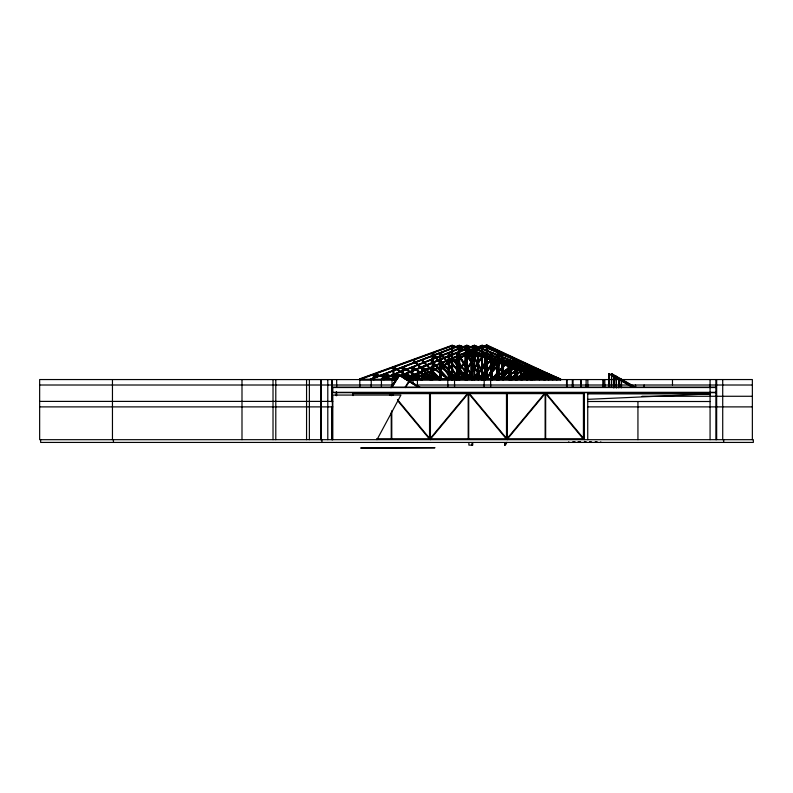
<?xml version="1.0" encoding="UTF-8"?>
<svg xmlns="http://www.w3.org/2000/svg" width="793" height="793" viewBox="0 0 793 793"><rect width="100%" height="100%" fill="white"/><g stroke="black" fill="none" stroke-linecap="round" stroke-linejoin="round"><path stroke-width="1.19" d="M710.072 392.674L710.072 393.883L587.732 399.335M710.072 379.639L710.072 439.689M439.481 379.183L425.663 374.237L425.881 373.562L439.689 378.509M425.672 374.237L425.881 373.562M440.69 379.302L440.67 366.921M440.621 379.599L440.839 378.925M416.147 373.89L415.909 374.564L432.135 379.926L432.363 379.252L416.137 373.89M394.547 374.564L398.086 375.634L394.537 374.564L394.795 373.89L411.329 378.895M412.261 379.926L402.814 377.071L412.251 379.926L412.509 379.252M548.34 379.629L548.677 378.975L459.524 345.312L459.197 345.966L548.35 379.629L548.409 374.385M544.632 379.629L544.979 378.975L452.397 345.312L452.06 345.966L544.642 379.629M376.982 439.689L400.941 395.063L332.802 395.063L332.802 439.689M506.915 442.405L505.419 445.121L504.675 445.121L506.172 442.405M486.615 345.213L486.644 379.262L501.87 352.429M471.488 352.429L486.644 379.282L490.976 371.778M492.195 369.627L501.929 352.469M481.995 379.569L498.519 352.756M490.976 365.167L482.065 379.609L482.075 345.54M492.225 363.105L498.589 352.796M390.751 387.698L399.107 374.276L420.072 387.341M391.415 387.529L399.266 374.94L419.269 387.519M391.514 387.599L399.315 375.089M391.95 387.45L399.394 375.505L418.159 387.192M405.035 387.321L408.98 380.997M405.501 387.608L409.436 381.284M474.283 379.569L491.69 352.796L474.363 379.609L456.976 352.796L474.383 379.569M466.74 379.569L484.781 352.756M478.12 352.796L459.266 379.569L440.531 352.796M459.682 379.768L478.437 352.954L477.733 352.588L458.978 379.401L459.692 379.768L478.437 352.954M441.057 366.584L440.64 367.149L455.856 379.55L456.253 378.985L441.047 366.584M452.565 379.768L472.043 352.954L471.31 352.588L451.832 379.401L452.565 379.768M452.139 379.569L471.627 352.756M471.716 352.796L452.218 379.609L452.149 345.54M501.959 352.627L501.939 379.262L517.105 359.635M501.999 379.292L517.165 359.695M502.247 379.49L517.393 359.893L516.877 359.437L501.741 379.034L502.256 379.49M422.461 366.901L421.995 367.466L439.292 379.877L439.748 379.312L422.451 366.901M389.482 394.864L391.038 392.991L391.445 393.378L389.888 395.251M429.816 438.985L467.979 392.991L468.385 393.378L430.222 439.372M506.757 438.985L544.92 392.991L545.326 393.378L507.163 439.372M498.599 379.56L515.034 359.963M515.093 360.012L498.668 379.609L498.619 352.954M491.71 379.56L508.918 359.963M509.007 360.012L491.779 379.609L491.789 352.954M374.256 379.589L374.246 374.385L393.397 379.629L393.576 367.159M484.642 379.361L502.584 359.764L503.188 360.22L485.247 379.817L484.642 379.361L485.257 379.817M484.89 379.56L502.911 360.012M477.882 379.361L496.537 359.764L497.171 360.22L478.516 379.817L477.882 379.361L496.537 359.764M478.139 379.56L496.795 359.963M496.884 360.012L478.209 379.609L478.149 352.954M471.468 379.361L490.837 359.764L491.491 360.22L472.122 379.817L471.468 379.361L472.122 379.817M471.736 379.56L491.125 359.963M491.194 360.012L471.805 379.609L471.845 352.954M471.31 379.292L456.253 359.635M517.105 378.985L532.311 366.584L532.718 367.149L517.512 379.55L517.105 378.985L532.321 366.584M517.353 359.695L517.274 379.262L532.49 366.832L532.569 379.262L532.668 366.921M517.314 379.302L532.539 366.891M439.659 360.012L456.966 379.56M516.005 378.578L531.528 366.901L531.964 367.466L515.47 379.877L515.044 379.312M516.184 378.826L531.707 367.159M516.233 378.895L531.766 367.218L531.825 379.589M526.433 367.159L509.126 379.56L526.493 367.218L526.552 379.589L526.641 367.248M503.04 379.56L521.041 367.159M497.013 379.56L515.817 367.218L515.866 379.589M510.801 367.159L491.333 379.56L510.861 367.218L510.91 379.589M457.363 352.588L456.709 352.954L474.036 379.768L474.68 379.401L457.363 352.588L474.67 379.401M414.313 379.004L486.694 345.332L559.055 379.014M405.738 377.993L481.916 345.302L482.203 345.946L406.026 378.638M405.838 378.281L482.035 345.589L481.985 379.589L465.58 352.756M405.877 378.35L482.065 345.659M398.899 376.447L392.02 379.252L398.929 376.526M556.676 379.262L474.373 345.599L401.159 375.515L474.363 345.659L556.646 379.341M401.347 375.872L474.501 345.946L474.194 345.302L391.911 378.965L392.218 379.619L397.927 377.28M381.046 379.252L466.819 345.659M381.245 379.619L466.968 345.946L466.641 345.302L381.235 379.272M370.143 379.252L459.306 345.589L548.518 379.262M370.182 379.332L459.345 345.659L548.478 379.341M370.351 379.619L459.494 345.946L459.167 345.302L370.341 379.272M452.208 345.659L359.586 379.252L397.283 379.272M547.695 374.237L532.737 379.599L532.519 378.925L547.487 373.562M532.618 379.302L547.477 373.562M531.825 379.55L548.092 374.266L548.835 374.385L548.825 379.589M526.562 379.55L543.611 374.266L544.404 374.385L544.404 379.589M521.199 379.55L538.933 374.187M539.775 379.589L539.765 374.385L538.943 374.266L521.229 379.629L521.279 367.248M515.896 379.55L534.343 374.187M535.216 374.385L535.216 379.589L535.225 374.385L534.353 374.266L515.926 379.629L515.985 367.248M510.94 379.55L530.101 374.187M448.788 352.756L466.839 379.569M465.491 352.796L482.085 379.569M471.369 352.954L472.231 352.954L472.222 379.589M421.846 359.963L440.502 379.56M430.768 359.963L448.699 379.56M491.819 360.022L490.966 360.022L490.976 379.589M440.393 366.921L441.067 366.921L441.057 379.262M432.601 367.248L431.878 367.248L431.878 378.35M520.852 367.248L520.852 379.589L520.842 367.248L521.635 367.248L521.625 379.589M425.762 373.86L439.59 378.816M374.276 374.187L393.427 379.55M384.298 374.187L396.986 377.874L384.268 374.266L383.445 374.385L383.445 379.589M394.656 374.187L411.21 379.193M374.266 374.266L373.394 374.385L373.404 379.589M393.843 374.385L398.185 375.337M422.104 379.55L405.054 374.266L404.301 374.385L404.301 377.508M432.254 379.55L415.988 374.266L415.274 374.385L415.284 379.589M616.25 376.318L616.567 387.787M418.159 378.945L414.283 378.925L486.664 345.262L486.694 379.262M420.627 378.945L428.051 378.945M430.52 378.945L463.935 378.945M467.632 378.945L471.359 378.945M475.057 378.945L513.418 378.945M517.125 378.945L523.321 378.945M525.779 378.945L528.267 378.945M531.964 378.945L541.877 378.945M548.052 378.945L559.194 378.945M618.956 379.113L618.649 387.698M405.015 379.272L560.661 379.272L560.661 379.986L406.69 379.986M396.341 379.589L39.65 379.55L39.65 439.689L753.35 439.689L753.35 442.425L40.641 442.425L40.641 439.689M406.67 379.589L752.359 379.55L752.359 439.689M359.784 379.986L396.351 379.986M39.65 385.011L392.039 385.011M417.425 385.011L752.359 385.011M715.881 387.172L332.802 387.172L332.802 392.674L715.881 392.674M332.802 387.529L715.881 387.529M332.802 392.327L715.881 392.327M353.48 393.625L429.538 393.625M430.43 393.625L506.489 393.625M507.371 393.625L583.43 393.625L583.43 438.737L507.371 438.737M587.732 393.883L710.072 393.883L706.375 393.734M642.023 396.272L752.359 396.272M39.65 401.397L332.802 401.397M587.702 401.506L710.072 401.506M39.65 406.888L332.802 406.888M587.573 406.888L752.359 406.888M376.625 438.737L429.538 438.737L429.538 392.674M430.43 438.737L506.489 438.737L506.479 392.674M398.255 377.914L384.427 373.89L384.169 374.564L396.847 378.251M400.534 376.051L411.18 379.272M439.56 378.885L425.742 373.939L425.078 374.058L425.088 379.262M452.228 345.599L544.821 379.262M452.188 345.679L544.781 379.341M552.562 379.262L466.829 345.599L466.849 379.589M482.045 345.679L560.542 379.262M559.214 378.657L486.843 344.985L486.575 345.639L558.946 379.302M611.462 373.533L636.016 387.41M611.462 373.959L635.064 387.311M608.945 373.533L633.508 387.41M608.955 373.959L632.546 387.311M393.516 367.218L413.044 379.56L412.975 383.921M421.628 379.56L402.814 367.218L402.755 377.121L402.675 367.248M412.469 367.218L430.549 379.56M422.233 367.159L439.54 379.56M439.461 379.619L422.183 367.218L422.134 379.589M502.574 359.764L503.178 360.22M432.314 367.218L447.896 378.826M456.064 379.232L440.849 366.832L456.025 379.302M465.481 379.56L448.987 360.012L465.412 379.609L465.402 352.954M584.035 438.985L545.871 392.991L545.465 393.378L583.628 439.372M507.094 438.985L468.931 392.991L468.524 393.378L506.687 439.372M393.546 394.864L391.99 392.991L391.583 393.378L393.14 395.251M397.442 399.563L430.153 438.985M397.808 400.881L429.747 439.372M452.238 379.569L432.681 352.796L452.139 379.609M532.529 378.925L532.737 379.599M723.712 439.689L723.712 442.425M722.72 379.55L722.72 439.689M716.664 379.639L716.664 439.689M715.881 379.55L715.881 439.689M672.484 379.55L672.484 385.011M644.114 385.011L644.114 387.45M637.939 401.506L637.939 439.689M635.58 385.011L635.58 387.45M621.494 387.698L621.494 379.113L621.157 387.698M618.986 379.54L618.986 386.905M618.976 379.113L618.976 387.698M616.23 376.318L616.23 387.787M614.05 387.787L614.04 376.318L613.723 387.787M611.631 387.45L611.621 373.533L611.304 387.45M609.113 387.45L609.103 373.533L608.786 387.45M604.821 379.55L604.821 387.45M603.542 379.55L603.542 386.994M602.878 379.639L602.878 387.361M600.797 441.87L600.658 442.425M596.931 441.87L596.881 442.425M596.832 441.87L596.782 442.425M596.019 441.87L596.068 442.425M595.93 441.87L595.979 442.425M595.374 441.87L595.424 442.425L595.285 441.87M591.548 441.87L591.33 442.425M590.646 441.87L590.696 442.425M590.468 441.87L590.517 442.425M589.923 441.87L589.972 442.425M589.843 441.87L589.794 442.425M587.851 379.55L587.851 387.45M587.732 392.674L587.732 439.689M586.116 379.55L586.116 387.45M585.958 441.87L585.968 442.425L585.878 441.87M585.244 441.87L585.115 442.425L585.065 441.87M584.471 441.87L584.52 442.425L584.342 441.87M584.312 392.674L584.312 439.689M583.836 439.183L583.836 393.179L353.073 393.179L353.073 395.608M581.091 379.55L581.091 387.242M580.813 379.55L580.813 387.242M580.803 379.55L580.803 387.45M580.595 441.87L580.565 442.425M580.466 441.87L580.417 442.425M579.792 442.425L579.693 441.87L579.564 442.425M579.059 441.87L579.019 442.425M578.94 441.87L578.84 442.425M578.127 442.425L578.028 441.87L577.988 442.425M575.143 441.87L575.094 442.425M574.33 441.87L574.211 442.425L574.112 441.87M573.607 442.425L573.557 441.87L573.468 442.425M573.022 379.55L573.022 387.45M572.338 379.55L572.338 387.45M568.829 442.425L568.789 441.87L568.74 442.425M567.054 379.55L567.054 387.202M566.549 379.55L566.549 387.45M560.651 379.272L560.651 379.986M556.795 379.272L556.795 379.986M552.681 379.272L552.681 379.986M548.647 379.272L548.647 379.986M548.488 374.385L548.508 379.589M548.122 374.385L548.112 379.589M547.983 375.099L547.963 378.221L547.884 375.099M547.626 375.099L547.616 378.221M545.663 393.179L545.663 439.183M545.128 393.179L545.128 439.183M544.95 379.272L544.95 379.986M544.057 374.385L543.968 379.589L543.948 374.385M543.641 374.385L543.641 379.589M543.641 374.385L543.641 379.589M538.982 374.385L538.992 379.589M534.849 374.385L534.76 379.589M534.393 374.385L534.403 379.589M532.975 379.262L532.965 366.921L532.301 366.921L532.301 379.262M532.222 379.589L532.232 367.248L531.508 367.248L531.508 379.589M531.013 379.589L531.003 374.385L530.111 374.266L510.97 379.629L511.009 367.248M530.16 374.385L530.15 379.589M526.978 379.589L526.988 367.248L526.225 367.248L526.225 379.589M521.17 379.589L521.17 367.248L503.089 379.619L503.139 360.022M517.641 379.262L517.651 359.695L516.986 359.695L516.986 379.262M516.342 379.589L516.352 367.248L515.529 367.248L515.529 379.589M515.619 378.37L515.628 360.022L514.905 360.022L514.905 378.37M515.281 360.022L515.301 378.37M515.202 360.022L515.222 378.37M511.416 379.589L511.406 367.248L510.553 367.248L510.563 379.589M509.562 379.589L509.562 360.022L508.809 360.022L508.809 379.589M509.225 360.022L509.205 379.589M507.371 392.674L507.371 439.689M506.896 393.179L506.896 439.183M504.675 442.672L504.675 445.121M503.486 379.589L503.496 360.022L502.703 360.022L502.703 379.589M502.336 379.262L502.326 352.627L501.662 352.627L501.672 379.262M502.019 352.627L502.038 379.262M499.015 379.589L499.025 352.954L498.301 352.954L498.301 379.589M497.479 379.589L497.489 360.022L496.656 360.022L496.666 379.589M497.092 360.022L497.112 379.589M497.023 360.022L497.003 379.589M492.146 379.589L492.146 352.954L491.382 352.954L491.392 379.589L491.442 360.022M491.7 352.954L491.719 379.589M490.649 379.55L490.649 387.361M487.011 379.262L487.021 345.213L486.347 345.213L486.357 379.262M485.346 379.589L485.346 352.954L484.553 352.954L484.563 379.589M484.989 352.954L484.989 379.589M484.9 352.954L484.88 379.589M484.176 379.55L484.176 387.45M482.412 379.589L482.422 345.54L481.688 345.54L481.688 379.589M478.605 379.589L478.615 352.954L477.792 352.954L477.792 379.589M478.229 352.954L478.248 379.589M474.72 379.589L474.729 345.54L473.966 345.54L473.976 379.589M474.283 345.54L474.373 379.589M472.737 442.702L472.737 445.121L468.891 445.121L468.891 442.702M471.994 442.702L471.994 445.121M471.746 379.589L471.696 352.627L471.032 352.627L471.032 379.262M471.379 352.627L471.369 379.589M468.722 393.179L468.722 439.183M468.187 393.179L468.187 439.183M467.196 379.589L467.206 345.54L466.413 345.54L466.413 379.589M466.76 345.54L466.74 379.589M465.818 379.589L465.808 352.954L465.085 352.954L465.094 379.589M459.752 379.589L459.742 345.54L458.919 345.54L458.929 379.589M459.286 345.54L459.266 379.589M457.303 379.589L457.313 352.954L456.55 352.954L456.56 379.589M456.946 352.954L456.976 379.589M456.887 352.954L456.867 379.589M454.538 379.639L454.538 386.994M452.625 379.589L452.634 345.54L451.772 345.54L451.782 379.589M449.056 379.589L449.066 352.954L448.263 352.954L448.273 379.589M448.709 379.589L448.689 352.954L448.59 379.589M447.797 379.639L447.797 386.994M440.878 379.589L440.868 352.954L440.056 352.954L440.056 379.589M440.511 352.954L440.393 379.589M440.065 352.954L440.065 379.589M433.037 379.589L433.028 352.954L432.175 352.954L432.185 379.589M432.651 352.954L432.631 379.589M432.532 352.954L432.601 379.589M430.43 392.674L430.43 439.689M429.955 393.179L429.955 439.183M425.742 374.058L425.752 379.262M422.471 379.589L422.481 367.248L421.717 367.248L421.717 379.589M422.035 367.248L422.035 379.589M417.425 379.55L417.425 385.765M415.998 374.385L415.998 379.589M415.671 374.385L415.651 379.589M415.572 374.385L415.591 379.589M414.442 378.945L414.452 379.659M412.766 379.589L412.776 367.248L411.983 367.248L411.993 379.589M412.4 367.248L412.33 379.589M405.064 374.385L405.054 377.508M403.141 377.121L403.131 367.248L402.319 367.248L402.329 377.121M394.636 374.385L394.627 379.589M394.28 374.385L394.26 379.589M393.843 379.589L393.843 367.248L392.991 367.248L393.001 379.589M392.039 379.55L392.039 386.994M391.782 393.179L391.782 395.608M391.782 410.695L391.782 439.183M391.236 393.179L391.236 395.608M391.236 412.548L391.236 439.183M384.278 374.385L384.268 379.589M383.901 374.385L383.901 379.589L383.792 374.385M381.443 379.55L381.443 386.994M373.87 379.589L373.85 374.385L373.751 379.589M371.243 379.55L371.243 386.994M359.794 379.272L359.794 386.994M352.598 392.674L352.598 395.142M336.668 379.55L336.668 386.994M336.619 392.01L336.619 395.677M336.212 392.01L336.212 395.677M332.356 379.55L332.386 439.689M332.019 379.55L332.019 401.694M332.019 406.601L332.019 439.689M331.98 379.55L331.98 401.694M331.98 406.601L331.98 439.689M327.796 379.55L327.796 439.689M321.928 439.689L321.928 442.425M309.379 379.55L309.379 439.689M306.564 379.55L306.564 439.689M275.795 379.55L275.795 439.689M273.02 379.55L273.02 439.689M241.994 379.55L241.994 439.689M113.449 439.689L113.449 442.425M112.457 379.55L112.457 439.689M405.213 373.89L404.965 374.564L421.985 379.926L422.223 379.252L405.203 373.89M374.425 373.89L374.147 374.564L393.288 379.926L393.556 379.252L374.415 373.89M482.233 345.312L481.936 345.966L560.393 379.629L560.671 378.975L482.223 345.312M474.531 345.312L474.224 345.966L556.517 379.629L556.815 378.975L474.521 345.312M466.998 345.312L466.68 345.966L552.394 379.629L552.711 378.975L466.988 345.312M501.622 352.261L486.396 379.074L486.971 379.45L502.197 352.637L501.622 352.261M498.252 352.588L481.748 379.401L482.362 379.768L498.866 352.954L498.242 352.588M491.343 352.588L474.026 379.401L474.68 379.768L491.987 352.954L491.333 352.588M484.503 352.588L466.472 379.401L467.146 379.768L485.177 352.954L484.503 352.588M432.591 366.901L432.145 367.466L448.63 379.877L449.066 379.312L432.581 366.901M514.796 359.764L498.381 379.361L498.936 379.817L515.351 360.22L514.786 359.764M412.756 366.901L412.271 367.466L430.292 379.877L430.768 379.312L412.747 366.901M403.122 366.901L402.616 367.466L421.351 379.877L421.846 379.312L403.112 366.901M508.69 359.764L491.472 379.361L492.056 379.817L509.275 360.22L508.69 359.764M393.834 366.901L393.308 367.466L412.766 379.877L413.272 379.312L393.824 366.901M456.481 359.437L455.965 359.893L471.111 379.49L471.627 379.034L456.481 359.437M449.324 359.764L448.759 360.22L465.174 379.817L465.729 379.361L449.314 359.764M440.016 359.764L439.421 360.22L456.649 379.817L457.224 379.361L440.006 359.764M431.035 359.764L430.43 360.22L448.362 379.817L448.967 379.361L431.035 359.764M422.134 359.764L421.499 360.22L440.155 379.817L440.789 379.361L422.124 359.764M526.245 366.901L508.947 379.312L509.413 379.877L526.701 367.466L526.235 366.901M413.569 359.764L412.905 360.22L432.284 379.817L432.938 379.361L413.559 359.764M520.862 366.901L502.851 379.312L503.337 379.877L521.338 367.466L520.852 366.901M515.549 366.901L496.814 379.312L497.32 379.877L516.045 367.466L515.539 366.901M471.746 352.261L471.171 352.637L486.406 379.45L486.971 379.074L471.736 352.261M510.583 366.901L491.125 379.312L491.65 379.877L511.098 367.466L510.573 366.901M465.858 352.588L465.243 352.954L481.748 379.768L482.362 379.401L465.858 352.588M449.116 352.588L448.432 352.954L466.472 379.768L467.146 379.401L449.106 352.588M440.938 352.588L440.224 352.954L458.988 379.768L459.692 379.401L440.928 352.588M433.097 352.588L432.363 352.954L451.841 379.768L452.565 379.401L433.087 352.588M486.555 344.975L414.184 378.638L414.452 379.292L486.823 345.629L486.545 344.975M452.03 345.302L359.457 378.965L359.804 379.619L452.367 345.946L452.02 345.302M547.973 373.89L531.746 379.252L531.984 379.926L548.201 374.564L547.963 373.89M543.492 373.89L526.473 379.252L526.721 379.926L543.73 374.564L543.483 373.89M538.834 373.89L521.11 379.252L521.368 379.926L539.081 374.564L538.824 373.89M534.234 373.89L515.807 379.252L516.074 379.926L534.492 374.564L534.224 373.89M529.982 373.89L510.841 379.252L511.118 379.926L530.259 374.564L529.982 373.89M413.272 359.963L432.621 379.56L413.272 359.963M434.792 447.777L360.884 448.025L434.792 447.777M572.754 442.425L572.754 441.87L572.655 442.425M539.399 379.589L539.418 374.385L539.329 379.589M530.606 379.589L530.626 374.385L530.527 379.589M425.375 379.262L425.425 374.058L425.355 379.262M404.717 377.508L404.717 374.385L404.638 377.508M320.937 439.689L320.937 379.55L320.937 439.689"/></g></svg>
